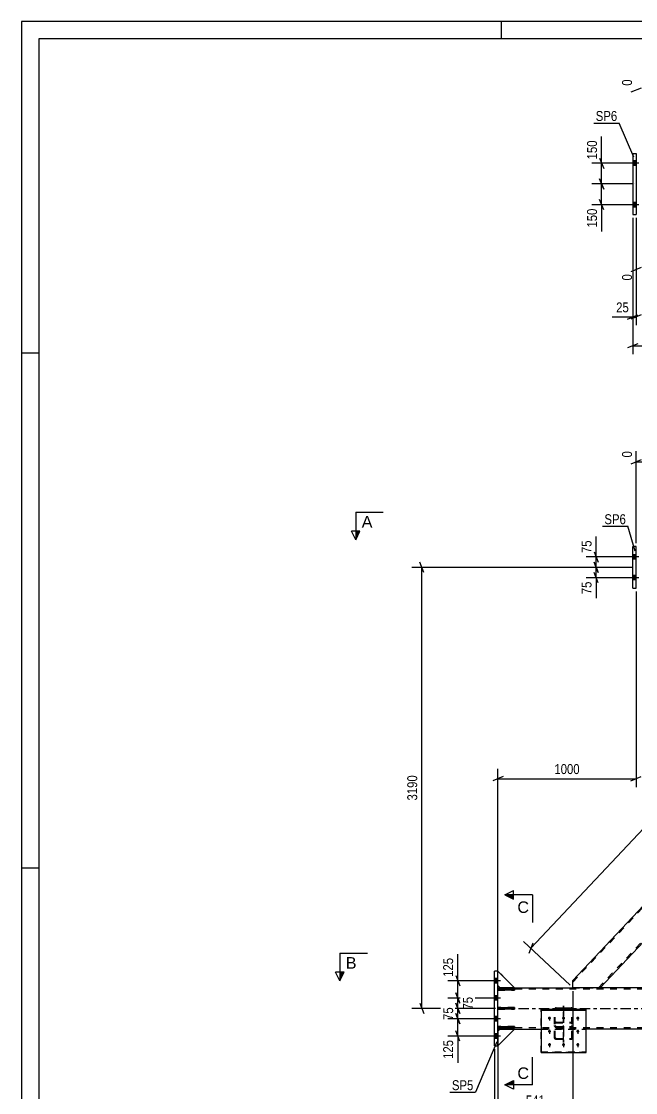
# Model space of a CAD drawing. Header units: millimetres. Extents: x -178 to 1011, y -683 to 158.
# Drawn here: x -178 to -0.2, y -151.9 to 157.9 of the extents above; entities that cross this region are included whole.
import ezdxf

# ---------------------------------------------------------------- set-up
doc = ezdxf.new("R2010")
doc.units = ezdxf.units.MM
doc.linetypes.add('DXK_LINE_DOT2', pattern=[3.9198, 1.9599, -1.9599])
doc.linetypes.add('DXK_LINE_DOT3', pattern=[5.9187, 2.979, -0.9799, 0.9799, -0.9799])
doc.styles.add('Arial', font='ARIAL.TTF', dxfattribs={"height": 0.2})
doc.styles.add('Arial Narrow', font='ARIALN.TTF', dxfattribs={"height": 0.2})

# ---------------------------------------------------------------- blocks, each defined once
blk = doc.blocks.new('Unknown-570387747-1163')
at = {"color": 5, "linetype": 'Continuous'}
for p, q in [((1011.04, 157.93), (-177.96, 157.93)), ((-177.96, 157.93), (-177.96, -683.07)), ((-38.96, 152.93), (-38.96, 157.93)), ((1006.04, 152.93), (-172.96, 152.93)), ((-172.96, 152.93), (-172.96, -678.07)), ((-172.96, 61.93), (-177.96, 61.93)), ((-172.96, -87.07), (-177.96, -87.07))]:
    blk.add_line(p, q, dxfattribs=at)
blk = doc.blocks.new('Part-570387747-7707 - 7586')
at = {"color": 2, "linetype": 'Continuous'}
for p, q in [((-1, -6), (-1, 6)), ((0, 6), (-1, 6)), ((0, -6), (0, 6)), ((-1, -6), (0, -6))]:
    blk.add_line(p, q, dxfattribs=at)
blk = doc.blocks.new('Part-570387747-7900 - 7586')
at = {"color": 7, "linetype": 'DXK_LINE_DOT2'}
for p, q in [((-35.2, -127.36), (-40, -127.36)), ((-40, -127.36), (-40, -127.84)), ((-40, -127.84), (-35.2, -127.84)), ((-39.4, -127.84), (-39.4, -127.36)), ((-35.2, -127.84), (-35.2, -127.36))]:
    blk.add_line(p, q, dxfattribs=at)
blk = doc.blocks.new('Part-570387747-7613 - 7586')
at = {"color": 2, "linetype": 'Continuous'}
for p, q in [((-14.5, -127.91), (-27.5, -127.91)), ((-27.5, -127.91), (-27.5, -140.34)), ((-27.5, -128.13), (-14.5, -128.13)), ((-14.5, -140.34), (-14.5, -127.91)), ((-27.5, -140.34), (-14.5, -140.34))]:
    blk.add_line(p, q, dxfattribs=at)
at = {"color": 7, "linetype": 'DXK_LINE_DOT2'}
blk.add_line((-27.5, -140.12), (-14.5, -140.12), dxfattribs=at)
blk = doc.blocks.new('Bolt-570387747-7614 - 7586')
at = {"linetype": 'Continuous'}
for points in [[(-25.1, -129.97), (-25.01, -129.98), (-24.92, -130), (-24.84, -130.05), (-24.77, -130.11), (-24.72, -130.18), (-24.68, -130.25), (-24.66, -130.34), (-24.66, -130.43), (-24.68, -130.51), (-24.72, -130.59), (-24.77, -130.66), (-24.84, -130.72), (-24.92, -130.76), (-25.01, -130.79), (-25.1, -130.8), (-25.19, -130.79), (-25.28, -130.76), (-25.36, -130.72), (-25.43, -130.66), (-25.48, -130.59), (-25.52, -130.51), (-25.54, -130.43), (-25.54, -130.34), (-25.52, -130.25), (-25.48, -130.18), (-25.43, -130.11), (-25.36, -130.05), (-25.28, -130), (-25.19, -129.98)], [(-21, -129.97), (-20.91, -129.98), (-20.82, -130), (-20.74, -130.05), (-20.67, -130.11), (-20.62, -130.18), (-20.58, -130.25), (-20.56, -130.34), (-20.56, -130.43), (-20.58, -130.51), (-20.62, -130.59), (-20.67, -130.66), (-20.74, -130.72), (-20.82, -130.76), (-20.91, -130.79), (-21, -130.8), (-21.09, -130.79), (-21.18, -130.76), (-21.26, -130.72), (-21.33, -130.66), (-21.38, -130.59), (-21.42, -130.51), (-21.44, -130.43), (-21.44, -130.34), (-21.42, -130.25), (-21.38, -130.18), (-21.33, -130.11), (-21.26, -130.05), (-21.18, -130), (-21.09, -129.98)], [(-16.9, -129.97), (-16.81, -129.98), (-16.72, -130), (-16.64, -130.05), (-16.57, -130.11), (-16.52, -130.18), (-16.48, -130.25), (-16.46, -130.34), (-16.46, -130.43), (-16.48, -130.51), (-16.52, -130.59), (-16.57, -130.66), (-16.64, -130.72), (-16.72, -130.76), (-16.81, -130.79), (-16.9, -130.8), (-16.99, -130.79), (-17.08, -130.76), (-17.16, -130.72), (-17.23, -130.66), (-17.28, -130.59), (-17.32, -130.51), (-17.34, -130.43), (-17.34, -130.34), (-17.32, -130.25), (-17.28, -130.18), (-17.23, -130.11), (-17.16, -130.05), (-17.08, -130), (-16.99, -129.98)], [(-25.1, -133.82), (-25.01, -133.83), (-24.92, -133.86), (-24.84, -133.9), (-24.77, -133.96), (-24.72, -134.03), (-24.68, -134.11), (-24.66, -134.19), (-24.66, -134.28), (-24.68, -134.36), (-24.72, -134.44), (-24.77, -134.51), (-24.84, -134.57), (-24.92, -134.61), (-25.01, -134.64), (-25.1, -134.65), (-25.19, -134.64), (-25.28, -134.61), (-25.36, -134.57), (-25.43, -134.51), (-25.48, -134.44), (-25.52, -134.36), (-25.54, -134.28), (-25.54, -134.19), (-25.52, -134.11), (-25.48, -134.03), (-25.43, -133.96), (-25.36, -133.9), (-25.28, -133.86), (-25.19, -133.83)], [(-16.9, -133.82), (-16.81, -133.83), (-16.72, -133.86), (-16.64, -133.9), (-16.57, -133.96), (-16.52, -134.03), (-16.48, -134.11), (-16.46, -134.19), (-16.46, -134.28), (-16.48, -134.36), (-16.52, -134.44), (-16.57, -134.51), (-16.64, -134.57), (-16.72, -134.61), (-16.81, -134.64), (-16.9, -134.65), (-16.99, -134.64), (-17.08, -134.61), (-17.16, -134.57), (-17.23, -134.51), (-17.28, -134.44), (-17.32, -134.36), (-17.34, -134.28), (-17.34, -134.19), (-17.32, -134.11), (-17.28, -134.03), (-17.23, -133.96), (-17.16, -133.9), (-17.08, -133.86), (-16.99, -133.83)], [(-25.1, -137.67), (-25.01, -137.68), (-24.92, -137.71), (-24.84, -137.75), (-24.77, -137.81), (-24.72, -137.88), (-24.68, -137.96), (-24.66, -138.04), (-24.66, -138.13), (-24.68, -138.22), (-24.72, -138.29), (-24.77, -138.36), (-24.84, -138.42), (-24.92, -138.47), (-25.01, -138.49), (-25.1, -138.5), (-25.19, -138.49), (-25.28, -138.47), (-25.36, -138.42), (-25.43, -138.36), (-25.48, -138.29), (-25.52, -138.22), (-25.54, -138.13), (-25.54, -138.04), (-25.52, -137.96), (-25.48, -137.88), (-25.43, -137.81), (-25.36, -137.75), (-25.28, -137.71), (-25.19, -137.68)], [(-21, -137.67), (-20.91, -137.68), (-20.82, -137.71), (-20.74, -137.75), (-20.67, -137.81), (-20.62, -137.88), (-20.58, -137.96), (-20.56, -138.04), (-20.56, -138.13), (-20.58, -138.22), (-20.62, -138.29), (-20.67, -138.36), (-20.74, -138.42), (-20.82, -138.47), (-20.91, -138.49), (-21, -138.5), (-21.09, -138.49), (-21.18, -138.47), (-21.26, -138.42), (-21.33, -138.36), (-21.38, -138.29), (-21.42, -138.22), (-21.44, -138.13), (-21.44, -138.04), (-21.42, -137.96), (-21.38, -137.88), (-21.33, -137.81), (-21.26, -137.75), (-21.18, -137.71), (-21.09, -137.68)], [(-16.9, -137.67), (-16.81, -137.68), (-16.72, -137.71), (-16.64, -137.75), (-16.57, -137.81), (-16.52, -137.88), (-16.48, -137.96), (-16.46, -138.04), (-16.46, -138.13), (-16.48, -138.22), (-16.52, -138.29), (-16.57, -138.36), (-16.64, -138.42), (-16.72, -138.47), (-16.81, -138.49), (-16.9, -138.5), (-16.99, -138.49), (-17.08, -138.47), (-17.16, -138.42), (-17.23, -138.36), (-17.28, -138.29), (-17.32, -138.22), (-17.34, -138.13), (-17.34, -138.04), (-17.32, -137.96), (-17.28, -137.88), (-17.23, -137.81), (-17.16, -137.75), (-17.08, -137.71), (-16.99, -137.68)]]:
    blk.add_hatch(color=1, dxfattribs=at).paths.add_polyline_path(points)
at = {"color": 1, "linetype": 'Continuous'}
for p, q in [((-25.1, -129.99), (-25.1, -131.12)), ((-21, -129.99), (-21, -131.12)), ((-16.9, -129.99), (-16.9, -131.12)), ((-25.1, -133.84), (-25.1, -134.97)), ((-16.9, -133.84), (-16.9, -134.97)), ((-25.1, -137.69), (-25.1, -138.83)), ((-21, -137.69), (-21, -138.83)), ((-16.9, -137.69), (-16.9, -138.83))]:
    blk.add_line(p, q, dxfattribs=at)
blk = doc.blocks.new('Part-570387747-7712 - 7586')
at = {"color": 2, "linetype": 'Continuous'}
for p, q in [((-41, -138.4), (-41, -116.8)), ((-40, -116.8), (-41, -116.8)), ((-40, -138.4), (-40, -116.8)), ((-41, -138.4), (-40, -138.4))]:
    blk.add_line(p, q, dxfattribs=at)
blk = doc.blocks.new('Part-570387747-7835 - 7586')
at = {"color": 2, "linetype": 'Continuous'}
for p, q in [((-18.36, -119.54), (88.42, -6)), ((96.36, -6), (88.48, -6)), ((96.36, -7.13), (96.36, -6)), ((96.36, -8.06), (43.94, -63.8)), ((-10.41, -121.6), (39, -69.05)), ((-18.36, -121.6), (-18.36, -119.54)), ((-10.48, -121.6), (-18.36, -121.6))]:
    blk.add_line(p, q, dxfattribs=at)
at = {"color": 7, "linetype": 'DXK_LINE_DOT2'}
for p, q in [((-18.36, -120), (88.86, -6)), ((88.48, -6), (88.42, -6)), ((-10.85, -121.6), (96.36, -7.59)), ((96.36, -8.06), (96.36, -7.13)), ((43.94, -63.8), (39, -69.05)), ((-10.48, -121.6), (-10.41, -121.6))]:
    blk.add_line(p, q, dxfattribs=at)
blk = doc.blocks.new('Part-570387747-7851 - 7586')
at = {"color": 7, "linetype": 'DXK_LINE_DOT3'}
blk.add_line((-21, -126.82), (-21, -137.44), dxfattribs=at)
at = {"color": 7, "linetype": 'DXK_LINE_DOT2'}
for p, q in [((-23.64, -127.94), (-23.63, -127.91)), ((-23.64, -136.05), (-23.64, -127.94)), ((-23.38, -127.84), (-23.4, -127.94)), ((-23.4, -136.05), (-23.4, -127.94)), ((-23.33, -127.76), (-23.38, -127.84)), ((-23.25, -127.71), (-23.33, -127.76)), ((-23.16, -127.69), (-23.25, -127.71)), ((-23.16, -127.69), (-18.84, -127.69)), ((-18.75, -127.71), (-18.84, -127.69)), ((-18.67, -127.76), (-18.75, -127.71)), ((-18.62, -127.84), (-18.67, -127.76)), ((-18.6, -127.94), (-18.62, -127.84)), ((-18.6, -136.05), (-18.6, -127.94)), ((-18.37, -127.91), (-18.36, -127.94)), ((-18.36, -136.05), (-18.36, -127.94)), ((-23.6, -131.81), (-23.64, -131.99)), ((-23.6, -132.73), (-23.64, -132.54)), ((-23.5, -131.67), (-23.6, -131.81)), ((-23.34, -131.57), (-23.5, -131.67)), ((-23.4, -131.99), (-23.38, -131.9)), ((-23.4, -132.54), (-23.38, -132.64)), ((-23.38, -131.9), (-23.33, -131.83)), ((-23.38, -132.64), (-23.33, -132.72)), ((-23.16, -131.54), (-23.34, -131.57)), ((-23.16, -133.05), (-23.34, -133.01)), ((-23.33, -131.83), (-23.25, -131.78)), ((-23.33, -132.72), (-23.25, -132.78)), ((-23.25, -131.78), (-23.16, -131.76)), ((-23.25, -132.78), (-23.16, -132.79)), ((-23.16, -131.54), (-18.84, -131.54)), ((-23.16, -131.76), (-18.84, -131.76)), ((-23.16, -132.79), (-18.84, -132.79)), ((-23.16, -133.05), (-18.84, -133.05)), ((-18.66, -131.57), (-18.84, -131.54)), ((-18.84, -131.76), (-18.75, -131.78)), ((-18.84, -132.79), (-18.75, -132.78)), ((-18.66, -133.01), (-18.84, -133.05)), ((-18.75, -131.78), (-18.67, -131.83)), ((-18.75, -132.78), (-18.67, -132.72)), ((-18.67, -131.83), (-18.62, -131.9)), ((-18.67, -132.72), (-18.62, -132.64)), ((-18.5, -131.67), (-18.66, -131.57)), ((-18.62, -131.9), (-18.6, -131.99)), ((-18.62, -132.64), (-18.6, -132.54)), ((-18.4, -131.81), (-18.5, -131.67)), ((-18.36, -131.99), (-18.4, -131.81)), ((-18.36, -132.54), (-18.4, -132.73)), ((-23.64, -136.05), (-23.6, -136.22)), ((-23.6, -136.22), (-23.5, -136.36)), ((-23.38, -136.13), (-23.4, -136.05)), ((-23.33, -136.21), (-23.38, -136.13)), ((-23.25, -136.25), (-23.33, -136.21)), ((-23.16, -136.27), (-23.25, -136.25)), ((-23.16, -136.27), (-18.84, -136.27)), ((-18.75, -136.25), (-18.84, -136.27)), ((-18.67, -136.21), (-18.75, -136.25)), ((-18.62, -136.13), (-18.67, -136.21)), ((-18.6, -136.05), (-18.62, -136.13)), ((-18.5, -136.36), (-18.4, -136.22)), ((-18.4, -136.22), (-18.36, -136.05)), ((-23.5, -136.36), (-23.34, -136.46)), ((-23.34, -136.46), (-23.16, -136.5)), ((-23.16, -136.5), (-18.84, -136.5)), ((-18.84, -136.5), (-18.66, -136.46)), ((-18.66, -136.46), (-18.5, -136.36))]:
    blk.add_line(p, q, dxfattribs=at)
at = {"color": 2, "linetype": 'Continuous'}
for p, q in [((-23.63, -127.91), (-23.6, -127.75)), ((-23.34, -127.47), (-23.16, -127.43)), ((-23.16, -127.43), (-18.84, -127.43)), ((-18.84, -127.43), (-18.66, -127.47)), ((-18.4, -127.75), (-18.37, -127.91))]:
    blk.add_line(p, q, dxfattribs=at)
for centre, start, end in [((-23.14, -127.92), 114.32, 159.2417), ((-18.86, -127.92), 20.7583, 65.68)]:
    blk.add_arc(centre, 0.496, start, end, dxfattribs=at)
at = {"color": 7, "linetype": 'DXK_LINE_DOT2'}
for centre, start, end in [((-23.14, -132.56), 200.7583, 245.68), ((-18.86, -132.56), 294.32, 339.2417)]:
    blk.add_arc(centre, 0.496, start, end, dxfattribs=at)
blk = doc.blocks.new('Bolt-570387747-7867 - 7586')
at = {"linetype": 'Continuous'}
for points in [[(-41, -118.94), (-41, -120.26), (-40, -120.26), (-40, -118.94)], [(-41, -118.94), (-41, -120.26), (-40, -120.26), (-40, -118.94)], [(-41, -118.94), (-41, -120.26), (-40, -120.26), (-40, -118.94)], [(-41, -123.94), (-41, -125.26), (-40, -125.26), (-40, -123.94)], [(-41, -123.94), (-41, -125.26), (-40, -125.26), (-40, -123.94)], [(-41, -129.94), (-41, -131.26), (-40, -131.26), (-40, -129.94)], [(-41, -129.94), (-41, -131.26), (-40, -131.26), (-40, -129.94)], [(-41, -134.94), (-41, -136.26), (-40, -136.26), (-40, -134.94)], [(-41, -134.94), (-41, -136.26), (-40, -136.26), (-40, -134.94)], [(-41, -134.94), (-41, -136.26), (-40, -136.26), (-40, -134.94)]]:
    blk.add_hatch(color=1, dxfattribs=at).paths.add_polyline_path(points)
at = {"color": 1, "linetype": 'Continuous'}
for p, q in [((-39.24, -119.6), (-44, -119.6)), ((-39.24, -119.6), (-44, -119.6)), ((-39.24, -119.6), (-44, -119.6)), ((-40, -118.94), (-41, -118.94)), ((-40, -118.94), (-41, -118.94)), ((-40, -118.94), (-41, -118.94)), ((-40, -120.26), (-41, -120.26)), ((-40, -120.26), (-41, -120.26)), ((-40, -120.26), (-41, -120.26)), ((-40, -123.94), (-41, -123.94)), ((-40, -123.94), (-41, -123.94)), ((-39.24, -124.6), (-44, -124.6)), ((-39.24, -124.6), (-44, -124.6)), ((-40, -125.26), (-41, -125.26)), ((-40, -125.26), (-41, -125.26)), ((-40, -129.94), (-41, -129.94)), ((-40, -129.94), (-41, -129.94)), ((-39.24, -130.6), (-44, -130.6)), ((-39.24, -130.6), (-44, -130.6)), ((-40, -131.26), (-41, -131.26)), ((-40, -131.26), (-41, -131.26)), ((-39.24, -135.6), (-44, -135.6)), ((-39.24, -135.6), (-44, -135.6)), ((-39.24, -135.6), (-44, -135.6)), ((-40, -134.94), (-41, -134.94)), ((-40, -134.94), (-41, -134.94)), ((-40, -134.94), (-41, -134.94)), ((-40, -136.26), (-41, -136.26)), ((-40, -136.26), (-41, -136.26)), ((-40, -136.26), (-41, -136.26))]:
    blk.add_line(p, q, dxfattribs=at)
blk = doc.blocks.new('Bolt-570387747-7868 - 7586')
at = {"linetype": 'Continuous'}
for points in [[(-1, 3.66), (-1, 2.34), (0, 2.34), (0, 3.66)], [(-1, 3.66), (-1, 2.34), (0, 2.34), (0, 3.66)], [(-1, -2.34), (-1, -3.66), (0, -3.66), (0, -2.34)], [(-1, -2.34), (-1, -3.66), (0, -3.66), (0, -2.34)]]:
    blk.add_hatch(color=1, dxfattribs=at).paths.add_polyline_path(points)
at = {"color": 1, "linetype": 'Continuous'}
for p, q in [((0, 3.66), (-1, 3.66)), ((0, 3.66), (-1, 3.66)), ((0.76, 3), (-4, 3)), ((0.76, 3), (-4, 3)), ((0, 2.34), (-1, 2.34)), ((0, 2.34), (-1, 2.34)), ((0.76, -3), (-4, -3)), ((0.76, -3), (-4, -3)), ((0, -2.34), (-1, -2.34)), ((0, -2.34), (-1, -2.34)), ((0, -3.66), (-1, -3.66)), ((0, -3.66), (-1, -3.66))]:
    blk.add_line(p, q, dxfattribs=at)
blk = doc.blocks.new('Part-570387747-7899 - 7586')
at = {"color": 7, "linetype": 'DXK_LINE_DOT2'}
for p, q in [((-35.2, -121.86), (-40, -121.86)), ((-40, -121.86), (-40, -122.34)), ((-40, -122.34), (-35.2, -122.34)), ((-39.4, -122.34), (-39.4, -121.86)), ((-35.2, -122.34), (-35.2, -121.86))]:
    blk.add_line(p, q, dxfattribs=at)
blk = doc.blocks.new('Part-570387747-7901 - 7586')
at = {"color": 7, "linetype": 'DXK_LINE_DOT2'}
for p, q in [((-35.2, -132.86), (-40, -132.86)), ((-40, -132.86), (-40, -133.34)), ((-39.4, -133.34), (-39.4, -132.86)), ((-35.2, -133.34), (-35.2, -132.86)), ((-40, -133.34), (-35.2, -133.34))]:
    blk.add_line(p, q, dxfattribs=at)
blk = doc.blocks.new('Part-570387747-7902 - 7586')
at = {"color": 2, "linetype": 'Continuous'}
for p, q in [((-40, -122.34), (-40, -121.86)), ((-40, -121.86), (-35.2, -121.86)), ((-35.2, -122.34), (-40, -122.34)), ((-35.2, -121.86), (-35.2, -122.34))]:
    blk.add_line(p, q, dxfattribs=at)
at = {"color": 7, "linetype": 'DXK_LINE_DOT2'}
blk.add_line((-39.4, -122.34), (-39.4, -121.86), dxfattribs=at)
blk = doc.blocks.new('Part-570387747-8036 - 7586')
at = {"color": 7, "linetype": 'DXK_LINE_DOT3'}
blk.add_line((-21, -137.44), (-21, -126.82), dxfattribs=at)
at = {"color": 7, "linetype": 'DXK_LINE_DOT2'}
for p, q in [((-23.6, -127.75), (-23.64, -127.94)), ((-23.64, -136.05), (-23.64, -127.94)), ((-23.4, -127.94), (-23.38, -127.84)), ((-23.4, -136.05), (-23.4, -127.94)), ((-23.38, -127.84), (-23.33, -127.76)), ((-23.16, -127.43), (-23.34, -127.47)), ((-23.33, -127.76), (-23.25, -127.71)), ((-23.25, -127.71), (-23.16, -127.69)), ((-23.16, -127.43), (-18.84, -127.43)), ((-23.16, -127.69), (-18.84, -127.69)), ((-18.66, -127.47), (-18.84, -127.43)), ((-18.84, -127.69), (-18.75, -127.71)), ((-18.75, -127.71), (-18.67, -127.76)), ((-18.67, -127.76), (-18.62, -127.84)), ((-18.62, -127.84), (-18.6, -127.94)), ((-18.6, -136.05), (-18.6, -127.94)), ((-18.36, -127.94), (-18.4, -127.75)), ((-18.36, -136.05), (-18.36, -127.94)), ((-23.64, -131.99), (-23.6, -131.81)), ((-23.64, -132.54), (-23.6, -132.73)), ((-23.6, -131.81), (-23.5, -131.67)), ((-23.5, -131.67), (-23.34, -131.57)), ((-23.38, -131.9), (-23.4, -131.99)), ((-23.38, -132.64), (-23.4, -132.54)), ((-23.33, -131.83), (-23.38, -131.9)), ((-23.33, -132.72), (-23.38, -132.64)), ((-23.34, -131.57), (-23.16, -131.54)), ((-23.34, -133.01), (-23.25, -133.03)), ((-23.25, -131.78), (-23.33, -131.83)), ((-23.25, -132.77), (-23.33, -132.72)), ((-23.16, -131.76), (-23.25, -131.78)), ((-23.16, -132.79), (-23.25, -132.77)), ((-23.25, -133.03), (-23.16, -133.05)), ((-23.16, -131.54), (-18.84, -131.54)), ((-23.16, -131.76), (-18.84, -131.76)), ((-23.16, -132.79), (-18.84, -132.79)), ((-23.16, -133.05), (-18.84, -133.05)), ((-18.84, -131.54), (-18.66, -131.57)), ((-18.75, -131.78), (-18.84, -131.76)), ((-18.75, -132.77), (-18.84, -132.79)), ((-18.84, -133.05), (-18.67, -133.01)), ((-18.67, -131.83), (-18.75, -131.78)), ((-18.67, -132.72), (-18.75, -132.77)), ((-18.62, -131.9), (-18.67, -131.83)), ((-18.62, -132.64), (-18.67, -132.72)), ((-18.67, -133.01), (-18.66, -133.01)), ((-18.66, -131.57), (-18.5, -131.67)), ((-18.6, -131.99), (-18.62, -131.9)), ((-18.6, -132.54), (-18.62, -132.64)), ((-18.5, -131.67), (-18.4, -131.81)), ((-18.4, -131.81), (-18.36, -131.99)), ((-18.4, -132.73), (-18.36, -132.54)), ((-23.6, -136.22), (-23.64, -136.05)), ((-23.5, -136.36), (-23.6, -136.22)), ((-23.4, -136.05), (-23.38, -136.13)), ((-23.38, -136.13), (-23.33, -136.21)), ((-23.33, -136.21), (-23.25, -136.25)), ((-23.25, -136.25), (-23.16, -136.27)), ((-23.16, -136.27), (-18.84, -136.27)), ((-18.84, -136.27), (-18.75, -136.25)), ((-18.75, -136.25), (-18.67, -136.21)), ((-18.67, -136.21), (-18.62, -136.13)), ((-18.62, -136.13), (-18.6, -136.05)), ((-18.4, -136.22), (-18.5, -136.36)), ((-18.36, -136.05), (-18.4, -136.22)), ((-23.34, -136.46), (-23.5, -136.36)), ((-23.16, -136.5), (-23.34, -136.46)), ((-23.16, -136.5), (-18.84, -136.5)), ((-18.66, -136.46), (-18.84, -136.5)), ((-18.5, -136.36), (-18.66, -136.46))]:
    blk.add_line(p, q, dxfattribs=at)
for centre, start, end in [((-23.14, -127.92), 114.3199, 159.2417), ((-18.86, -127.92), 20.7583, 65.6801), ((-23.14, -132.56), 200.7583, 245.6801), ((-18.86, -132.56), 294.3199, 339.2417)]:
    blk.add_arc(centre, 0.496, start, end, dxfattribs=at)
blk = doc.blocks.new('Bolt-570387747-7912 - 7586')
at = {"color": 1, "linetype": 'DXK_LINE_DOT2'}
for p, q in [((-25.1, -129.99), (-25.1, -131.12)), ((-21, -129.99), (-21, -131.12)), ((-16.9, -129.99), (-16.9, -131.12)), ((-25.1, -133.84), (-25.1, -134.97)), ((-16.9, -133.84), (-16.9, -134.97)), ((-25.1, -137.69), (-25.1, -138.83)), ((-21, -137.69), (-21, -138.83)), ((-16.9, -137.69), (-16.9, -138.83))]:
    blk.add_line(p, q, dxfattribs=at)
blk = doc.blocks.new('Part-570387747-7917 - 7586')
at = {"color": 2, "linetype": 'Continuous'}
for p, q in [((-40, -127.84), (-40, -127.36)), ((-40, -127.36), (-35.2, -127.36)), ((-35.2, -127.84), (-40, -127.84)), ((-35.2, -127.36), (-35.2, -127.84))]:
    blk.add_line(p, q, dxfattribs=at)
at = {"color": 7, "linetype": 'DXK_LINE_DOT2'}
blk.add_line((-39.4, -127.84), (-39.4, -127.36), dxfattribs=at)
blk = doc.blocks.new('Part-570387747-7918 - 7586')
at = {"color": 2, "linetype": 'Continuous'}
for p, q in [((-40, -133.34), (-40, -132.86)), ((-40, -132.86), (-35.2, -132.86)), ((-35.2, -132.86), (-35.2, -133.34)), ((-35.2, -133.34), (-40, -133.34))]:
    blk.add_line(p, q, dxfattribs=at)
at = {"color": 7, "linetype": 'DXK_LINE_DOT2'}
blk.add_line((-39.4, -133.34), (-39.4, -132.86), dxfattribs=at)
blk = doc.blocks.new('Part-570387747-7919 - 7586')
at = {"color": 2, "linetype": 'Continuous'}
for p, q in [((-40, -121), (-40, -116.8)), ((-40, -116.8), (-35.2, -121.6)), ((-39.4, -121.6), (-40, -121)), ((-35.2, -121.6), (-39.4, -121.6))]:
    blk.add_line(p, q, dxfattribs=at)
blk = doc.blocks.new('Part-570387747-7920 - 7586')
at = {"color": 7, "linetype": 'DXK_LINE_DOT2'}
for p, q in [((-40, -121), (-40, -116.8)), ((-40, -116.8), (-35.2, -121.6)), ((-39.4, -121.6), (-40, -121)), ((-35.2, -121.6), (-39.4, -121.6))]:
    blk.add_line(p, q, dxfattribs=at)
blk = doc.blocks.new('Part-570387747-7921 - 7586')
at = {"color": 2, "linetype": 'Continuous'}
for p, q in [((-39.4, -133.6), (-40, -134.2)), ((-40, -138.4), (-35.2, -133.6)), ((-40, -134.2), (-40, -138.4)), ((-39.4, -133.6), (-35.2, -133.6))]:
    blk.add_line(p, q, dxfattribs=at)
blk = doc.blocks.new('Part-570387747-7922 - 7586')
at = {"color": 7, "linetype": 'DXK_LINE_DOT2'}
for p, q in [((-39.4, -133.6), (-40, -134.2)), ((-40, -138.4), (-35.2, -133.6)), ((-40, -134.2), (-40, -138.4)), ((-35.2, -133.6), (-39.4, -133.6))]:
    blk.add_line(p, q, dxfattribs=at)
blk = doc.blocks.new('Part-570387747-8037 - 7586')
at = {"color": 7, "linetype": 'DXK_LINE_DOT2'}
for p, q in [((-27.5, -140.34), (-27.5, -127.91)), ((-14.5, -127.91), (-27.5, -127.91)), ((-27.5, -128.13), (-14.5, -128.13)), ((-14.5, -140.34), (-14.5, -127.91)), ((-27.5, -140.12), (-14.5, -140.12)), ((-14.5, -140.34), (-27.5, -140.34))]:
    blk.add_line(p, q, dxfattribs=at)
blk = doc.blocks.new('Part-570387747-8058 - 7586')
at = {"color": 2, "linetype": 'Continuous'}
for p, q in [((-40, -121.6), (-39.4, -121.6)), ((-35.2, -121.6), (-18.36, -121.6)), ((88.48, -121.6), (-10.48, -121.6)), ((-40, -133.6), (-39.4, -133.6)), ((-35.2, -133.6), (-27.5, -133.6)), ((206.43, -133.6), (-14.5, -133.6))]:
    blk.add_line(p, q, dxfattribs=at)
at = {"color": 7, "linetype": 'DXK_LINE_DOT2'}
for p, q in [((-40, -133.6), (-40, -121.6)), ((798, -122), (-40, -122)), ((-39.4, -121.6), (-35.2, -121.6)), ((798, -121.6), (-18.36, -121.6)), ((-18.36, -121.6), (-10.48, -121.6)), ((798, -133.2), (-40, -133.2)), ((-39.4, -133.6), (-35.2, -133.6)), ((798, -133.6), (-27.5, -133.6)), ((-27.5, -133.6), (-14.5, -133.6))]:
    blk.add_line(p, q, dxfattribs=at)
at = {"color": 7, "linetype": 'DXK_LINE_DOT3'}
blk.add_line((-40, -127.6), (798, -127.6), dxfattribs=at)
blk = doc.blocks.new('Bolt-570387747-7235 - 7078')
at = {"linetype": 'Continuous'}
for points in [[(-1, 117.56), (-1, 116.24), (0, 116.24), (0, 117.56)], [(-1, 117.56), (-1, 116.24), (0, 116.24), (0, 117.56)], [(-1, 105.56), (-1, 104.24), (0, 104.24), (0, 105.56)], [(-1, 105.56), (-1, 104.24), (0, 104.24), (0, 105.56)]]:
    blk.add_hatch(color=1, dxfattribs=at).paths.add_polyline_path(points)
at = {"color": 1, "linetype": 'Continuous'}
for p, q in [((0.76, 116.9), (-4, 116.9)), ((0.76, 116.9), (-4, 116.9)), ((0, 117.56), (-1, 117.56)), ((0, 117.56), (-1, 117.56)), ((0, 116.24), (-1, 116.24)), ((0, 116.24), (-1, 116.24)), ((0, 105.56), (-1, 105.56)), ((0, 105.56), (-1, 105.56)), ((0.76, 104.9), (-4, 104.9)), ((0.76, 104.9), (-4, 104.9)), ((0, 104.24), (-1, 104.24)), ((0, 104.24), (-1, 104.24))]:
    blk.add_line(p, q, dxfattribs=at)
blk = doc.blocks.new('Part-570387747-7210 - 7078')
at = {"color": 2, "linetype": 'Continuous'}
for p, q in [((-1, 119.7), (0, 119.7)), ((-1, 119.7), (-1, 102.1)), ((0, 119.7), (0, 102.1)), ((-1, 102.1), (0, 102.1))]:
    blk.add_line(p, q, dxfattribs=at)
at = {"color": 7, "linetype": 'DXK_LINE_DOT3'}
blk.add_line((-0.5, 110.9), (-0.5, 110.9), dxfattribs=at)
blk = doc.blocks.new('StraightDimension-570387747-8733 - 7586')
at = {"color": 7, "linetype": 'Continuous'}
for p, q in [((-18.36, -122.6), (-18.36, -163.77)), ((-40, -134.6), (-40, -160.11)), ((-38.5, -156.39), (-41.5, -157.59)), ((-40, -156.99), (-18.36, -156.99)), ((-19.86, -157.59), (-16.86, -156.39))]:
    blk.add_line(p, q, dxfattribs=at)
at = {"color": 0}
blk.add_wipeout([(-25.84, -156.24), (-25.84, -152.04), (-32.52, -152.04), (-32.52, -156.24)], dxfattribs=at)
at = {"color": 0, "linetype": 'Continuous'}
for points in [[(-40.6, -157.69), (-44.8, -157.69), (-44.8, -160.71), (-40.6, -160.71)], [(-18.96, -157.69), (-23.16, -157.69), (-23.16, -164.37), (-18.96, -164.37)]]:
    blk.add_wipeout(points, dxfattribs=at)
at = {"color": 3, "style": 'Arial Narrow'}
blk.add_text('541', height=2.863, dxfattribs=at).set_placement((-31.92, -155.64))
at = {"color": 3, "linetype": 'Continuous', "style": 'Arial Narrow'}
for s, height, p in [('0', 2.86, (-41.2, -160.11)), ('541', 2.863, (-19.56, -163.77))]:
    blk.add_text(s, height=height, rotation=90.0002, dxfattribs=at).set_placement(p)
blk = doc.blocks.new('StraightDimension-570387747-8314 - 7586')
at = {"color": 7, "linetype": 'Continuous'}
for p, q in [((0, -7), (0, -63.55)), ((-40, -120.6), (-40, -58.3)), ((-38.5, -60.55), (-41.5, -61.75)), ((-40, -61.15), (0, -61.15)), ((-1.5, -61.75), (1.5, -60.55))]:
    blk.add_line(p, q, dxfattribs=at)
at = {"color": 0}
blk.add_wipeout([(-15.74, -60.4), (-15.74, -56.2), (-24.26, -56.2), (-24.26, -60.4)], dxfattribs=at)
at = {"color": 3, "style": 'Arial Narrow'}
blk.add_text('1000', height=2.863, dxfattribs=at).set_placement((-23.66, -59.8))
blk = doc.blocks.new('StraightDimension-570387747-9321 - 7586')
at = {"color": 7, "linetype": 'Continuous'}
blk.add_line((-41, -139.4), (-41, -172.98), dxfattribs=at)
blk = doc.blocks.new('StraightDimension-570387747-8286 - 7586')
at = {"color": 7, "linetype": 'Continuous'}
for p, q in [((87.69, -5.31), (75.24, 6.4)), ((-30.49, -110.19), (77.31, 4.44)), ((76.72, 2.94), (77.9, 5.95)), ((-19.09, -120.91), (-32.57, -108.24)), ((-29.9, -108.69), (-31.08, -111.69))]:
    blk.add_line(p, q, dxfattribs=at)
at = {"color": 0}
blk.add_wipeout([(25.78, -49.26), (22.72, -46.38), (16.89, -52.58), (19.95, -55.46)], dxfattribs=at)
at = {"color": 3, "style": 'Arial Narrow'}
blk.add_text('3934', height=2.863, rotation=46.7591, dxfattribs=at).set_placement((19.92, -54.61))
blk = doc.blocks.new('StraightDimension-570387747-8300 - 7586')
at = {"color": 7, "linetype": 'Continuous'}
for p, q in [((-61.44, -1.5), (-62.64, 1.5)), ((-1, 0), (-64.89, 0)), ((-62.04, -127.6), (-62.04, 0)), ((-62.64, -126.1), (-61.44, -129.1)), ((-40.7, -127.6), (-64.89, -127.6))]:
    blk.add_line(p, q, dxfattribs=at)
at = {"color": 0}
blk.add_wipeout([(-62.79, -59.54), (-66.99, -59.54), (-66.99, -68.06), (-62.79, -68.06)], dxfattribs=at)
at = {"color": 3, "style": 'Arial Narrow'}
blk.add_text('3190', height=2.863, rotation=90.0002, dxfattribs=at).set_placement((-63.39, -67.46))
blk = doc.blocks.new('StraightDimension-570387747-8323 - 7586')
at = {"color": 7, "linetype": 'Continuous'}
for p, q in [((-43.33, -119.6), (-54.49, -119.6)), ((-52.24, -118.1), (-51.04, -121.1)), ((-51.64, -124.6), (-51.64, -119.6)), ((-51.04, -126.1), (-52.24, -123.1)), ((-43.33, -124.6), (-54.49, -124.6))]:
    blk.add_line(p, q, dxfattribs=at)
at = {"color": 0}
blk.add_wipeout([(-52.39, -112.39), (-56.59, -112.39), (-56.59, -119.07), (-52.39, -119.07)], dxfattribs=at)
at = {"color": 7, "linetype": 'Continuous'}
blk.add_line((-51.64, -119.6), (-51.64, -111.87), dxfattribs=at)
blk.add_line((-51.64, -119.6), (-51.64, -111.87), dxfattribs=at)
at = {"color": 3, "style": 'Arial Narrow'}
blk.add_text('125', height=2.863, rotation=90.0002, dxfattribs=at).set_placement((-52.99, -118.47))
blk = doc.blocks.new('StraightDimension-570387747-8336 - 7586')
at = {"color": 7, "linetype": 'Continuous'}
for p, q in [((-52.24, -123.1), (-51.04, -126.1)), ((-43.33, -124.6), (-54.04, -124.6)), ((-51.04, -129.1), (-52.24, -126.1)), ((-51.64, -127.6), (-51.64, -124.6)), ((-41, -127.6), (-54.04, -127.6))]:
    blk.add_line(p, q, dxfattribs=at)
at = {"color": 0}
blk.add_wipeout([(-46.69, -123.67), (-50.89, -123.67), (-50.89, -128.53), (-46.69, -128.53)], dxfattribs=at)
at = {"color": 3, "style": 'Arial Narrow'}
blk.add_text('75', height=2.863, rotation=90.0002, dxfattribs=at).set_placement((-47.29, -127.93))
blk = doc.blocks.new('StraightDimension-570387747-8347 - 7586')
at = {"color": 7, "linetype": 'Continuous'}
for p, q in [((-52.24, -126.1), (-51.04, -129.1)), ((-41, -127.6), (-54.49, -127.6)), ((-51.04, -132.1), (-52.24, -129.1)), ((-51.64, -130.6), (-51.64, -127.6)), ((-43.33, -130.6), (-54.49, -130.6))]:
    blk.add_line(p, q, dxfattribs=at)
at = {"color": 0}
blk.add_wipeout([(-52.39, -126.67), (-56.59, -126.67), (-56.59, -131.53), (-52.39, -131.53)], dxfattribs=at)
at = {"color": 3, "style": 'Arial Narrow'}
blk.add_text('75', height=2.863, rotation=90.0002, dxfattribs=at).set_placement((-52.99, -130.93))
blk = doc.blocks.new('StraightDimension-570387747-8358 - 7586')
at = {"color": 7, "linetype": 'Continuous'}
for p, q in [((-52.24, -129.1), (-51.04, -132.1)), ((-43.33, -130.6), (-54.49, -130.6)), ((-51.64, -135.6), (-51.64, -130.6)), ((-43.33, -135.6), (-54.49, -135.6)), ((-51.04, -137.1), (-52.24, -134.1))]:
    blk.add_line(p, q, dxfattribs=at)
at = {"color": 0}
blk.add_wipeout([(-52.39, -136.12), (-56.59, -136.12), (-56.59, -142.81), (-52.39, -142.81)], dxfattribs=at)
at = {"color": 7, "linetype": 'Continuous'}
blk.add_line((-51.64, -135.6), (-51.64, -143.33), dxfattribs=at)
blk.add_line((-51.64, -135.6), (-51.64, -143.33), dxfattribs=at)
at = {"color": 3, "style": 'Arial Narrow'}
blk.add_text('125', height=2.863, rotation=90.0002, dxfattribs=at).set_placement((-52.99, -142.21))
blk = doc.blocks.new('StraightDimension-570387747-8440 - 7586')
at = {"color": 7, "linetype": 'Continuous'}
for p, q in [((-12.17, 1.5), (-10.97, -1.5)), ((-1, 0), (-14.42, 0)), ((-3.18, -3), (-14.42, -3)), ((-10.97, -4.5), (-12.17, -1.5)), ((-11.57, -3), (-11.57, 0))]:
    blk.add_line(p, q, dxfattribs=at)
at = {"color": 0}
blk.add_wipeout([(-12.32, -3.53), (-16.52, -3.53), (-16.52, -8.38), (-12.32, -8.38)], dxfattribs=at)
at = {"color": 7, "linetype": 'Continuous'}
blk.add_line((-11.57, -3), (-11.57, -8.91), dxfattribs=at)
blk.add_line((-11.57, -3), (-11.57, -8.91), dxfattribs=at)
at = {"color": 3, "style": 'Arial Narrow'}
blk.add_text('75', height=2.863, rotation=90.0002, dxfattribs=at).set_placement((-12.92, -7.78))
blk = doc.blocks.new('StraightDimension-570387747-8449 - 7586')
at = {"color": 7, "linetype": 'Continuous'}
for p, q in [((-12.17, 4.5), (-10.97, 1.5)), ((-3.28, 3), (-14.42, 3)), ((-10.97, -1.5), (-12.17, 1.5)), ((-11.57, 0), (-11.57, 3)), ((-1, 0), (-14.42, 0))]:
    blk.add_line(p, q, dxfattribs=at)
at = {"color": 0}
blk.add_wipeout([(-12.32, 8.38), (-16.52, 8.38), (-16.52, 3.52), (-12.32, 3.52)], dxfattribs=at)
at = {"color": 7, "linetype": 'Continuous'}
blk.add_line((-11.57, 3), (-11.57, 8.91), dxfattribs=at)
blk.add_line((-11.57, 3), (-11.57, 8.91), dxfattribs=at)
at = {"color": 3, "style": 'Arial Narrow'}
blk.add_text('75', height=2.863, rotation=90.0002, dxfattribs=at).set_placement((-12.92, 4.13))
blk = doc.blocks.new('StraightDimension-570387747-8720 - 7586')
at = {"color": 7, "linetype": 'Continuous'}
for p, q in [((-18.36, -122.6), (-18.36, -163.77)), ((88.42, -122.6), (88.42, -165.6)), ((-16.86, -156.39), (-19.86, -157.59)), ((-18.36, -156.99), (88.42, -156.99)), ((86.92, -157.59), (89.92, -156.39))]:
    blk.add_line(p, q, dxfattribs=at)
at = {"color": 0}
blk.add_wipeout([(39.28, -156.24), (39.28, -152.04), (30.77, -152.04), (30.77, -156.24)], dxfattribs=at)
at = {"color": 0, "linetype": 'Continuous'}
blk.add_wipeout([(87.82, -157.69), (83.62, -157.69), (83.62, -166.2), (87.82, -166.2)], dxfattribs=at)
at = {"color": 3, "style": 'Arial Narrow'}
blk.add_text('2669', height=2.863, dxfattribs=at).set_placement((31.37, -155.64))
at = {"color": 3, "linetype": 'Continuous', "style": 'Arial Narrow'}
blk.add_text('3210', height=2.863, rotation=90.0002, dxfattribs=at).set_placement((87.22, -165.6))
blk = doc.blocks.new('StraightDimension-570387747-8764 - 7586')
at = {"color": 7, "linetype": 'Continuous'}
for p, q in [((88.42, -5), (88.42, 39.09)), ((1.5, 31.08), (-1.5, 29.88)), ((0, 7), (0, 33.61)), ((86.92, 29.88), (89.92, 31.08)), ((0, 30.48), (88.42, 30.48))]:
    blk.add_line(p, q, dxfattribs=at)
at = {"color": 0, "linetype": 'Continuous'}
for points in [[(87.82, 39.69), (83.62, 39.69), (83.62, 31.18), (87.82, 31.18)], [(-0.6, 34.21), (-4.8, 34.21), (-4.8, 31.18), (-0.6, 31.18)]]:
    blk.add_wipeout(points, dxfattribs=at)
at = {"color": 0}
blk.add_wipeout([(48.46, 31.23), (48.46, 35.43), (39.95, 35.43), (39.95, 31.23)], dxfattribs=at)
at = {"color": 3, "linetype": 'Continuous', "style": 'Arial Narrow'}
for s, height, p in [('2210', 2.863, (87.22, 31.78)), ('0', 2.86, (-1.2, 31.78))]:
    blk.add_text(s, height=height, rotation=90.0002, dxfattribs=at).set_placement(p)
at = {"color": 3, "style": 'Arial Narrow'}
blk.add_text('2210', height=2.863, dxfattribs=at).set_placement((40.55, 31.83))
blk = doc.blocks.new('StraightDimension-570387747-17110 - 7078')
at = {"color": 7, "linetype": 'Continuous'}
for p, q in [((-1, 101.1), (-1, 70.02)), ((0, 101.1), (0, 70.02)), ((-2.5, 71.82), (0.5, 73.02)), ((1.5, 73.02), (-1.5, 71.82)), ((-1, 72.42), (0, 72.42))]:
    blk.add_line(p, q, dxfattribs=at)
at = {"color": 0}
blk.add_wipeout([(-1.53, 73.17), (-1.53, 77.37), (-6.38, 77.37), (-6.38, 73.17)], dxfattribs=at)
at = {"color": 7, "linetype": 'Continuous'}
blk.add_line((-1, 72.42), (-6.91, 72.42), dxfattribs=at)
blk.add_line((-1, 72.42), (-6.91, 72.42), dxfattribs=at)
at = {"color": 3, "style": 'Arial Narrow'}
blk.add_text('25', height=2.863, dxfattribs=at).set_placement((-5.78, 73.77))
blk = doc.blocks.new('StraightDimension-570387747-7378 - 7078')
at = {"color": 7, "linetype": 'Continuous'}
blk.add_line((1.5, 86.71), (-1.5, 85.51), dxfattribs=at)
at = {"color": 0, "linetype": 'Continuous'}
blk.add_wipeout([(-0.6, 85.41), (-4.8, 85.41), (-4.8, 82.38), (-0.6, 82.38)], dxfattribs=at)
at = {"color": 3, "linetype": 'Continuous', "style": 'Arial Narrow'}
blk.add_text('0', height=2.86, rotation=90.0002, dxfattribs=at).set_placement((-1.2, 82.98))
blk = doc.blocks.new('StraightDimension-570387747-7390 - 7078')
at = {"color": 7, "linetype": 'Continuous'}
for p, q in [((-10.58, 118.4), (-9.38, 115.4)), ((-4, 116.9), (-12.83, 116.9)), ((-9.98, 110.9), (-9.98, 116.9)), ((-9.38, 109.4), (-10.58, 112.4)), ((-1, 110.9), (-12.83, 110.9))]:
    blk.add_line(p, q, dxfattribs=at)
at = {"color": 0}
blk.add_wipeout([(-10.73, 124.11), (-14.93, 124.11), (-14.93, 117.42), (-10.73, 117.42)], dxfattribs=at)
at = {"color": 7, "linetype": 'Continuous'}
blk.add_line((-9.98, 116.9), (-9.98, 124.63), dxfattribs=at)
blk.add_line((-9.98, 116.9), (-9.98, 124.63), dxfattribs=at)
at = {"color": 3, "style": 'Arial Narrow'}
blk.add_text('150', height=2.863, rotation=90.0002, dxfattribs=at).set_placement((-11.33, 118.02))
blk = doc.blocks.new('StraightDimension-570387747-7399 - 7078')
at = {"color": 7, "linetype": 'Continuous'}
for p, q in [((-10.58, 112.4), (-9.38, 109.4)), ((-1, 110.9), (-12.83, 110.9)), ((-9.98, 104.9), (-9.98, 110.9)), ((-9.38, 103.4), (-10.58, 106.4)), ((-4, 104.9), (-12.83, 104.9))]:
    blk.add_line(p, q, dxfattribs=at)
at = {"color": 0}
blk.add_wipeout([(-10.73, 104.37), (-14.93, 104.37), (-14.93, 97.69), (-10.73, 97.69)], dxfattribs=at)
at = {"color": 7, "linetype": 'Continuous'}
blk.add_line((-9.98, 104.9), (-9.98, 97.16), dxfattribs=at)
blk.add_line((-9.98, 104.9), (-9.98, 97.16), dxfattribs=at)
at = {"color": 3, "style": 'Arial Narrow'}
blk.add_text('150', height=2.863, rotation=90.0002, dxfattribs=at).set_placement((-11.33, 98.29))
blk = doc.blocks.new('StraightDimension-570387747-7542 - 7078')
at = {"color": 7, "linetype": 'Continuous'}
for p, q in [((-1, 101.1), (-1, 61.67)), ((0.5, 64.67), (-2.5, 63.47)), ((-1, 64.07), (839, 64.07))]:
    blk.add_line(p, q, dxfattribs=at)
blk = doc.blocks.new('StraightDimension-570387747-16967 - 7078')
at = {"color": 7, "linetype": 'Continuous'}
blk.add_line((1.5, 138.63), (-1.5, 137.43), dxfattribs=at)
at = {"color": 0, "linetype": 'Continuous'}
blk.add_wipeout([(-0.6, 141.76), (-4.8, 141.76), (-4.8, 138.73), (-0.6, 138.73)], dxfattribs=at)
at = {"color": 3, "linetype": 'Continuous', "style": 'Arial Narrow'}
blk.add_text('0', height=2.86, rotation=90.0002, dxfattribs=at).set_placement((-1.2, 139.33))
blk = doc.blocks.new('StraightDimension-570387747-17109 - 7078')
at = {"color": 7, "linetype": 'Continuous'}
blk.add_line((1.5, 73.02), (-1.5, 71.82), dxfattribs=at)
blk = doc.blocks.new('Mark-570387747-7708 - 7586')
at = {"color": 0}
blk.add_wipeout([(-47.12, -151.24), (-47.12, -148.24), (-53.33, -148.24), (-53.33, -151.24)], dxfattribs=at)
blk.add_wipeout([(-47.12, -151.24), (-47.12, -148.24), (-53.33, -148.24), (-53.33, -151.24)], dxfattribs=at)
at = {"color": 30, "linetype": 'Continuous'}
for p in [(-40.37, -137.28), (-53.93, -151.84)]:
    blk.add_line(p, (-46.52, -151.84), dxfattribs=at)
at = {"color": 3, "style": 'Arial Narrow'}
blk.add_text('SP5', height=2.863, dxfattribs=at).set_placement((-53.33, -151.24))
blk = doc.blocks.new('Mark-570387747-7703 - 7586')
at = {"color": 0}
blk.add_wipeout([(-2.97, 12.49), (-2.97, 15.49), (-9.18, 15.49), (-9.18, 12.49)], dxfattribs=at)
blk.add_wipeout([(-2.97, 12.49), (-2.97, 15.49), (-9.18, 15.49), (-9.18, 12.49)], dxfattribs=at)
at = {"color": 30, "linetype": 'Continuous'}
for p in [(-9.78, 11.89), (-0.31, 4.64)]:
    blk.add_line(p, (-2.37, 11.89), dxfattribs=at)
at = {"color": 3, "style": 'Arial Narrow'}
blk.add_text('SP6', height=2.863, dxfattribs=at).set_placement((-9.18, 12.49))
blk = doc.blocks.new('SectionMark-570387747-9554 - 7586')
at = {"color": 6, "linetype": 'Continuous'}
for p, q in [((-85.8, -111.6), (-85.8, -119.6)), ((-85.8, -119.6), (-87.05, -117.1))]:
    blk.add_line(p, q, dxfattribs=at)
at = {"color": 0, "linetype": 'Continuous'}
blk.add_wipeout([(-80.94, -116.1), (-80.94, -112.6), (-84.05, -112.6), (-84.05, -116.1)], dxfattribs=at)
at = {"linetype": 'Continuous'}
blk.add_hatch(color=6, dxfattribs=at).paths.add_polyline_path([(-85.8, -117.1), (-84.55, -117.1), (-85.8, -119.6)])
at = {"color": 6, "linetype": 'Continuous'}
for p, q in [((-85.8, -111.6), (-77.8, -111.6)), ((-84.55, -117.1), (-87.05, -117.1)), ((-85.8, -119.6), (-84.55, -117.1))]:
    blk.add_line(p, q, dxfattribs=at)
at = {"color": 3, "linetype": 'Continuous', "style": 'Arial'}
blk.add_text('B', height=3.34, dxfattribs=at).set_placement((-84.05, -116.1))
blk = doc.blocks.new('SectionMark-570387747-9556 - 7586')
at = {"color": 6, "linetype": 'Continuous'}
for p, q in [((-81.19, 16), (-81.19, 8)), ((-81.19, 8), (-82.44, 10.5))]:
    blk.add_line(p, q, dxfattribs=at)
at = {"color": 0, "linetype": 'Continuous'}
blk.add_wipeout([(-76.33, 11.5), (-76.33, 15), (-79.44, 15), (-79.44, 11.5)], dxfattribs=at)
at = {"linetype": 'Continuous'}
blk.add_hatch(color=6, dxfattribs=at).paths.add_polyline_path([(-81.19, 10.5), (-79.94, 10.5), (-81.19, 8)])
at = {"color": 6, "linetype": 'Continuous'}
for p, q in [((-81.19, 16), (-73.19, 16)), ((-79.94, 10.5), (-82.44, 10.5)), ((-81.19, 8), (-79.94, 10.5))]:
    blk.add_line(p, q, dxfattribs=at)
at = {"color": 3, "linetype": 'Continuous', "style": 'Arial'}
blk.add_text('A', height=3.34, dxfattribs=at).set_placement((-79.44, 11.5))
blk = doc.blocks.new('SectionMark-570387747-9552 - 7586')
at = {"color": 6, "linetype": 'Continuous'}
for p, q in [((-38, -94.73), (-35.5, -93.48)), ((-30, -94.73), (-38, -94.73)), ((-30, -149.75), (-38, -149.75)), ((-35.5, -151), (-38, -149.75))]:
    blk.add_line(p, q, dxfattribs=at)
at = {"color": 0, "linetype": 'Continuous'}
for points in [[(-31, -99.98), (-31, -96.48), (-34.37, -96.48), (-34.37, -99.98)], [(-31, -148), (-31, -144.5), (-34.37, -144.5), (-34.37, -148)]]:
    blk.add_wipeout(points, dxfattribs=at)
at = {"linetype": 'Continuous'}
for points in [[(-35.5, -94.73), (-35.5, -95.98), (-38, -94.73)], [(-35.5, -148.5), (-35.5, -149.75), (-38, -149.75)]]:
    blk.add_hatch(color=6, dxfattribs=at).paths.add_polyline_path(points)
at = {"color": 6, "linetype": 'Continuous'}
for p, q in [((-38, -94.73), (-35.5, -95.98)), ((-35.5, -95.98), (-35.5, -93.48)), ((-30, -94.73), (-30, -102.73)), ((-30, -149.75), (-30, -141.75)), ((-38, -149.75), (-35.5, -148.5)), ((-35.5, -148.5), (-35.5, -151))]:
    blk.add_line(p, q, dxfattribs=at)
at = {"color": 3, "linetype": 'Continuous', "style": 'Arial'}
for p in [(-34.37, -99.98), (-34.37, -148)]:
    blk.add_text('C', height=3.34, dxfattribs=at).set_placement(p)
blk = doc.blocks.new('Mark-570387747-7206 - 7078')
at = {"color": 0}
blk.add_wipeout([(-5.48, 129.14), (-5.48, 132.14), (-11.69, 132.14), (-11.69, 129.14)], dxfattribs=at)
blk.add_wipeout([(-5.48, 129.14), (-5.48, 132.14), (-11.69, 132.14), (-11.69, 129.14)], dxfattribs=at)
at = {"color": 30, "linetype": 'Continuous'}
for p in [(-12.29, 128.54), (-0.63, 118.7)]:
    blk.add_line(p, (-4.88, 128.54), dxfattribs=at)
at = {"color": 3, "style": 'Arial Narrow'}
blk.add_text('SP6', height=2.863, dxfattribs=at).set_placement((-11.69, 129.14))

msp = doc.modelspace()

# ---------------------------------------------------------------- block references
for name in ['Unknown-570387747-1163', 'Part-570387747-7210 - 7078', 'Bolt-570387747-7235 - 7078', 'Bolt-570387747-7868 - 7586', 'Part-570387747-7707 - 7586', 'Part-570387747-7835 - 7586', 'Part-570387747-7712 - 7586', 'Part-570387747-7919 - 7586', 'Part-570387747-7920 - 7586', 'Bolt-570387747-7867 - 7586', 'Part-570387747-8058 - 7586', 'Part-570387747-7899 - 7586', 'Part-570387747-7902 - 7586', 'Part-570387747-7851 - 7586', 'Part-570387747-8036 - 7586', 'Part-570387747-7900 - 7586', 'Part-570387747-7917 - 7586', 'Part-570387747-7613 - 7586', 'Part-570387747-8037 - 7586', 'Bolt-570387747-7614 - 7586', 'Bolt-570387747-7912 - 7586', 'Part-570387747-7901 - 7586', 'Part-570387747-7918 - 7586', 'Part-570387747-7921 - 7586', 'Part-570387747-7922 - 7586']:
    msp.add_blockref(name, (0, 0))

# ---------------------------------------------------------------- next in the draw order: block references
for name in ['StraightDimension-570387747-7390 - 7078', 'StraightDimension-570387747-17110 - 7078', 'StraightDimension-570387747-8314 - 7586', 'StraightDimension-570387747-8733 - 7586']:
    msp.add_blockref(name, (0, 0))

# ---------------------------------------------------------------- next in the draw order: block references
for name in ['StraightDimension-570387747-16967 - 7078', 'StraightDimension-570387747-7378 - 7078', 'StraightDimension-570387747-9321 - 7586']:
    msp.add_blockref(name, (0, 0))

# ---------------------------------------------------------------- next in the draw order: block references
for name in ['Mark-570387747-7206 - 7078', 'StraightDimension-570387747-7399 - 7078', 'StraightDimension-570387747-8286 - 7586']:
    msp.add_blockref(name, (0, 0))

# ---------------------------------------------------------------- next in the draw order: block references
for name in ['StraightDimension-570387747-7542 - 7078', 'StraightDimension-570387747-8300 - 7586']:
    msp.add_blockref(name, (0, 0))

# ---------------------------------------------------------------- next in the draw order: block references
for name in ['StraightDimension-570387747-17109 - 7078', 'StraightDimension-570387747-8440 - 7586', 'StraightDimension-570387747-8323 - 7586', 'StraightDimension-570387747-8720 - 7586']:
    msp.add_blockref(name, (0, 0))

# ---------------------------------------------------------------- next in the draw order: block references
for name in ['StraightDimension-570387747-8449 - 7586', 'SectionMark-570387747-9554 - 7586', 'StraightDimension-570387747-8336 - 7586']:
    msp.add_blockref(name, (0, 0))

# ---------------------------------------------------------------- next in the draw order: block references
for name in ['StraightDimension-570387747-8764 - 7586', 'SectionMark-570387747-9552 - 7586', 'StraightDimension-570387747-8347 - 7586']:
    msp.add_blockref(name, (0, 0))

# ---------------------------------------------------------------- next in the draw order: block references
for name in ['Mark-570387747-7703 - 7586', 'StraightDimension-570387747-8358 - 7586']:
    msp.add_blockref(name, (0, 0))

# ---------------------------------------------------------------- next in the draw order: block references
for name in ['SectionMark-570387747-9556 - 7586', 'Mark-570387747-7708 - 7586']:
    msp.add_blockref(name, (0, 0))

doc.saveas('drawing.dxf')
